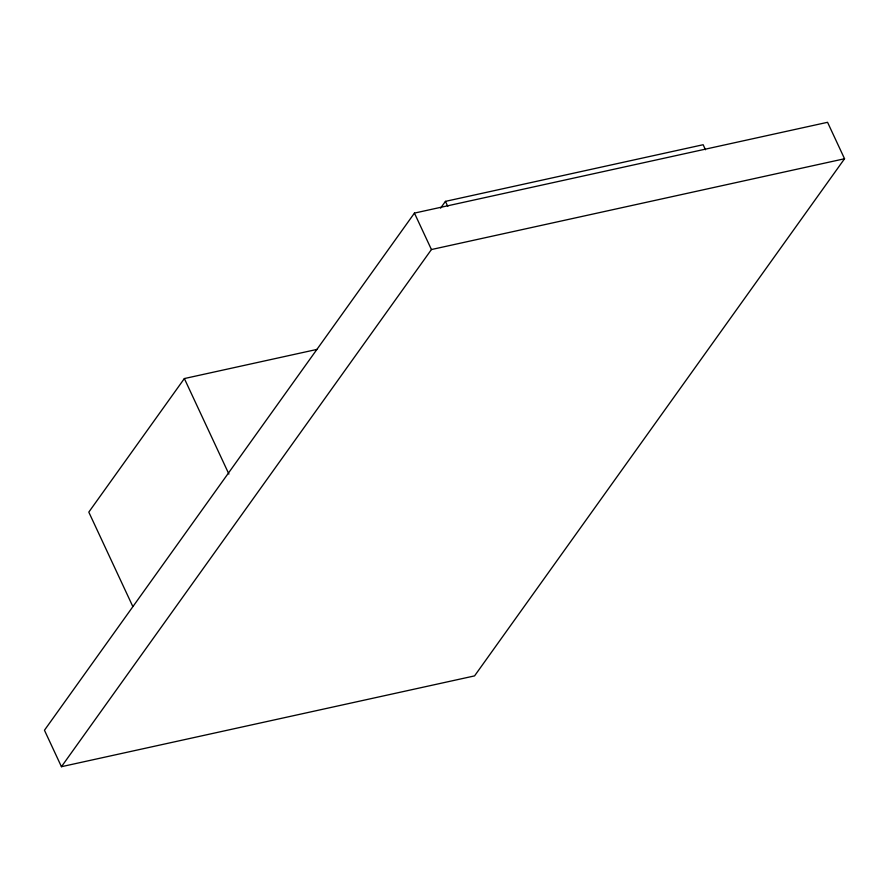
<?xml version="1.0" encoding="UTF-8"?>
<svg xmlns="http://www.w3.org/2000/svg" width="889" height="889" viewBox="0 0 889 889"><rect width="100%" height="100%" fill="white"/><g stroke="black" fill="none" stroke-linecap="round" stroke-linejoin="round"><path stroke-width="1.33" d="M317.295 349.344L184.356 378.558L88.8 512.12L132.75 606.376M414.441 213.104L44.45 730.247L61.441 766.696L474.559 675.896L844.55 158.753L827.559 122.304L414.441 213.104L431.432 249.542L61.441 766.696M440.588 208.137L445.433 201.37L703.143 144.729L705.488 149.752M431.432 249.542L844.55 158.753M445.433 201.37L447.778 206.392M184.356 378.558L228.895 474.059"/></g></svg>
